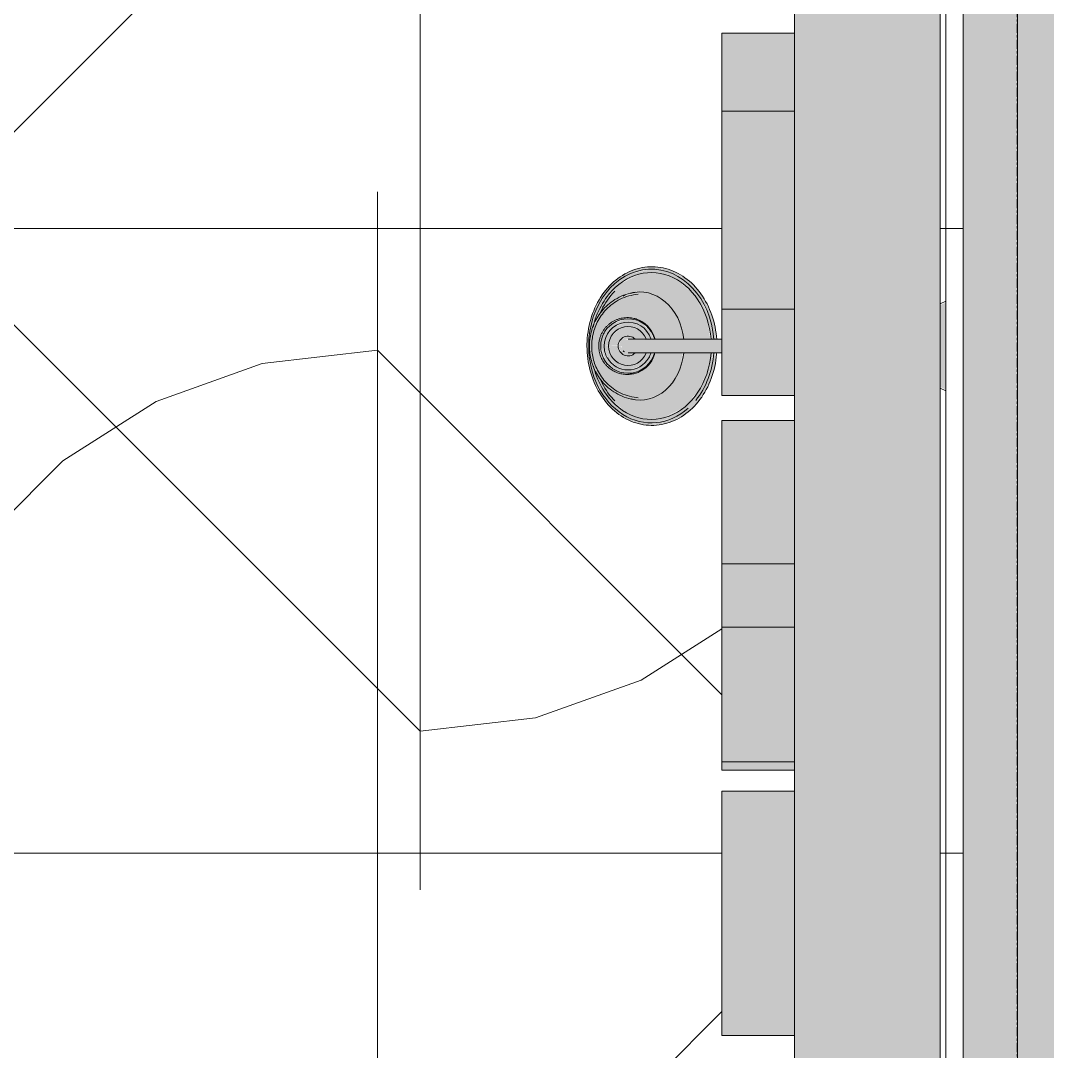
# Model space of a CAD drawing. Header units: inches. Extents: x 9391 to 11530, y 1186 to 2858.
# Drawn here: x 9723.1 to 9779.5, y 1601.1 to 1657.7 of the extents above; entities that cross this region are included whole.
import ezdxf

# ---------------------------------------------------------------- set-up
doc = ezdxf.new("R2010")
doc.units = ezdxf.units.IN
doc.header["$MEASUREMENT"] = 0
doc.linetypes.add('Grid Line 1_2_', pattern=[0.875, 0.5, -0.125, 0.125, -0.125])
for name, color, linetype, lineweight in [('A-DETL-GENF-1', 254, 'Continuous', 9), ('A-GENM', 5, 'Continuous', 9), ('A-GENM-1', 5, 'Continuous', 5), ('A-ROOF', 132, 'Continuous', 13), ('A-ROOF-1', 132, 'Continuous', 5), ('C-TOPO', 7, 'Continuous', 9), ('E-LITE-EQPM', 33, 'Continuous', 9), ('S-BEAM', 12, 'Continuous', 9), ('S-FNDN', 32, 'Continuous', 13), ('S-FNDN-1', 32, 'Continuous', 5), ('S-GRID-1', 1, 'Grid Line 1_2_', 30)]:
    doc.layers.add(name, color=color, linetype=linetype, lineweight=lineweight)

# ---------------------------------------------------------------- blocks, each defined once
blk = doc.blocks.new('265000 - LIGHTING - GOOSENECK LIGHTING - TYPE A - 265000 - Lighting - Gooseneck Lighting - Type A-V4-FLOOR PLAN - ROOF')
at = {"layer": 'E-LITE-EQPM'}
for points in [[(-19.714, 0), (-19.628, 0), (-19.402, 1.444), (-18.88, 2.593), (-18.192, 3.427), (-17.234, 4.02), (-16.183, 4.224), (-15.048, 3.973), (-14.217, 3.494), (-13.28, 2.204), (-12.887, 1.152), (-12.787, 0.375), (-12.632, 0.375), (-12.739, 1.215), (-12.909, 1.801), (-13.346, 2.667), (-13.662, 3.093), (-14.158, 3.599), (-14.929, 4.087), (-15.62, 4.308), (-16.183, 4.356), (-16.754, 4.291), (-17.248, 4.147), (-17.828, 3.84), (-18.367, 3.401), (-18.746, 2.973), (-19.099, 2.429), (-19.402, 1.758), (-19.628, 0.847), (-19.64, 0.731)], [(-19.628, 0), (-19.562, 0), (-19.402, 0.981), (-19.29, 1.374), (-19.211, 1.548), (-18.611, 2.689), (-17.828, 3.494), (-16.754, 3.973), (-15.516, 3.93), (-14.463, 3.417), (-13.61, 2.483), (-13.08, 1.305), (-12.907, 0.375), (-12.787, 0.375), (-12.938, 1.38), (-13.486, 2.593), (-14.158, 3.417), (-15.119, 4.017), (-16.183, 4.224), (-17.318, 3.973), (-18.221, 3.401), (-18.985, 2.446), (-19.474, 1.195), (-19.613, 0.117)], [(-14.186, 0.375), (-12.946, 0.375), (-13.091, 1.38), (-13.734, 2.667), (-14.638, 3.539), (-15.612, 3.973), (-16.754, 3.973), (-17.903, 3.417), (-18.757, 2.483), (-19.306, 1.305), (-19.249, 1.363), (-18.778, 2.052), (-18.357, 2.422), (-18.044, 2.615), (-17.535, 2.809), (-17.259, 2.883), (-16.754, 2.957), (-15.88, 2.744), (-15.038, 1.998), (-14.569, 1.137), (-14.445, 0.375), (-14.211, 0.375)], [(-19.562, 0), (-19.075, 0), (-18.922, 0.64), (-18.628, 1.076), (-18.167, 1.399), (-17.802, 1.534), (-17.242, 1.534), (-16.701, 1.326), (-16.305, 0.99), (-16.034, 0.523), (-15.989, 0.375), (-14.445, 0.375), (-14.584, 1.165), (-15.094, 2.1), (-15.915, 2.753), (-16.807, 2.97), (-17.697, 2.753), (-17.907, 2.679), (-18.309, 2.458), (-18.778, 2.052), (-18.985, 1.795), (-19.336, 1.146), (-19.481, 0.674), (-19.535, 0.224)], [(-0.312, 0), (0, 0), (0, 2.398), (-0.312, 2.257), (-0.312, 0.338)], [(-18.966, 0), (-18.778, 0), (-18.566, 0.693), (-18.045, 1.157), (-17.428, 1.302), (-16.773, 1.098), (-16.323, 0.629), (-16.21, 0.375), (-16.068, 0.375), (-16.221, 0.803), (-16.773, 1.313), (-17.466, 1.499), (-18.27, 1.245), (-18.766, 0.745), (-18.95, 0.06)], [(-18.778, 0), (-18.529, 0.025), (-18.278, 0.669), (-17.786, 1.018), (-17.136, 1.018), (-16.6, 0.629), (-16.498, 0.375), (-16.264, 0.41), (-16.338, 0.663), (-16.868, 1.151), (-17.467, 1.312), (-18.18, 1.078), (-18.611, 0.623), (-18.762, 0.062)], [(-18.537, 0), (-17.995, 0.036), (-17.836, 0.39), (-17.443, 0.533), (-17.002, 0.375), (-16.518, 0.375), (-16.6, 0.629), (-17.136, 1.018), (-17.797, 1.018), (-18.352, 0.569), (-18.529, 0.025)], [(-16.163, -4.358), (-15.516, -4.273), (-15.1, -4.152), (-14.538, -3.873), (-13.902, -3.365), (-13.662, -3.089), (-13.293, -2.578), (-12.887, -1.752), (-12.679, -0.998), (-12.667, -0.375), (-12.787, -0.375), (-12.938, -1.38), (-13.486, -2.593), (-14.158, -3.417), (-15.119, -4.017), (-16.183, -4.224), (-17.318, -3.973), (-18.221, -3.401), (-19.022, -2.357), (-19.474, -1.195), (-19.628, 0), (-19.714, 0), (-19.611, -1.08), (-19.27, -2.11), (-18.746, -2.975), (-18.589, -3.181), (-18.051, -3.678), (-17.511, -4.017), (-16.989, -4.224), (-16.502, -4.326), (-16.183, -4.356)], [(-16.183, -4.224), (-15.048, -3.973), (-14.158, -3.417), (-13.396, -2.483), (-12.893, -1.195), (-12.813, -0.375), (-12.946, -0.375), (-13.098, -1.394), (-13.662, -2.593), (-14.638, -3.539), (-15.612, -3.973), (-16.754, -3.973), (-17.903, -3.417), (-18.756, -2.483), (-19.376, -1.08), (-19.539, -0.55), (-19.562, 0), (-19.628, 0), (-19.455, -1.316), (-18.878, -2.595), (-18.208, -3.417), (-17.248, -4.017), (-16.464, -4.169)], [(-16.807, -2.97), (-15.856, -2.725), (-15.082, -2.078), (-14.569, -1.137), (-14.477, -0.375), (-16.013, -0.408), (-16.099, -0.656), (-16.338, -1.044), (-16.826, -1.399), (-17.348, -1.544), (-17.841, -1.519), (-18.362, -1.292), (-18.746, -0.931), (-18.981, -0.508), (-19.083, 0), (-19.562, 0), (-19.508, -0.649), (-19.264, -1.305), (-18.941, -1.852), (-18.5, -2.305), (-17.918, -2.691), (-17.718, -2.767), (-16.807, -2.97)], [(-17.466, -1.499), (-16.717, -1.298), (-16.168, -0.75), (-16.083, -0.375), (-16.264, -0.41), (-16.338, -0.663), (-16.868, -1.151), (-17.467, -1.312), (-18.18, -1.078), (-18.611, -0.623), (-18.778, 0), (-18.966, 0), (-18.704, -0.811), (-18.151, -1.316), (-17.581, -1.468)], [(-17.466, -1.312), (-17.337, -1.277), (-16.773, -1.098), (-16.328, -0.648), (-16.26, -0.375), (-16.518, -0.375), (-16.652, -0.667), (-17.139, -1.018), (-17.834, -0.992), (-18.346, -0.588), (-18.537, 0), (-18.778, 0), (-18.581, -0.677), (-18.044, -1.157), (-17.467, -1.312)], [(-17.797, -1.018), (-17.136, -1.018), (-16.6, -0.629), (-16.518, -0.375), (-17.126, -0.402), (-17.488, -0.535), (-17.871, -0.334), (-18.01, 0), (-18.537, 0), (-18.307, -0.648), (-17.828, -0.996)], [(-17.466, -0.543), (-17.104, -0.375), (-17.637, -0.332), (-17.655, -0.279), (-17.676, -0.239), (-17.759, -0.229), (-17.829, -0.091), (-17.871, 0), (-17.995, -0.036), (-17.805, -0.403), (-17.488, -0.535)], [(-17.841, 0), (-17.777, 0.206), (-17.637, 0.332), (-17.443, 0.375), (-17.082, 0.384), (-17.466, 0.543), (-17.871, 0.334), (-17.967, 0), (-17.851, 0)], [(-16.221, -0.375), (-12.313, -0.338), (-12.313, 0.375), (-17.637, 0.332), (-17.752, 0.238), (-17.829, 0.091), (-17.821, -0.117), (-17.752, -0.238), (-17.655, -0.279), (-17.637, -0.332), (-17.443, -0.375), (-16.243, -0.375)], [(-15.612, -3.973), (-14.463, -3.417), (-13.61, -2.483), (-13.08, -1.305), (-12.946, -0.375), (-14.445, -0.375), (-14.584, -1.165), (-15.136, -2.135), (-15.88, -2.744), (-16.807, -2.97), (-17.746, -2.76), (-17.918, -2.691), (-18.359, -2.411), (-18.779, -2.043), (-19.109, -1.601), (-19.285, -1.34), (-19.197, -1.548), (-18.702, -2.595), (-17.728, -3.539), (-16.754, -3.973), (-16.183, -3.973)]]:
    blk.add_hatch(color=256, dxfattribs=at).paths.add_polyline_path(points, flags=0)
h = blk.add_hatch(color=256, dxfattribs=at)
h.paths.add_polyline_path([(-18.971, 0), (-18.966, 0), (-18.736, 0.778), (-18.199, 1.303), (-17.443, 1.493), (-16.66, 1.242), (-16.228, 0.865), (-16.406, 1.097), (-16.826, 1.399), (-17.369, 1.544), (-17.873, 1.507), (-18.355, 1.298), (-18.746, 0.931), (-18.981, 0.508), (-19.075, 0), (-18.981, 0)], flags=0)
h.paths.add_polyline_path([(-16.013, 0.375), (-16.013, 0.408), (-16.068, 0.601), (-16.143, 0.656), (-16.037, 0.375)], flags=0)
h = blk.add_hatch(color=256, dxfattribs=at)
h.paths.add_polyline_path([(-17.28, -1.546), (-16.675, -1.306), (-16.277, -0.946), (-16.227, -0.808), (-16.773, -1.313), (-17.466, -1.499), (-18.27, -1.245), (-18.766, -0.745), (-18.995, 0), (-19.075, 0), (-18.941, -0.608), (-18.603, -1.096), (-18.167, -1.399), (-17.764, -1.535), (-17.287, -1.546)], flags=0)
h.paths.add_polyline_path([(-16.168, -0.75), (-16.026, -0.477), (-16.042, -0.375), (-16.068, -0.375), (-16.143, -0.656)], flags=0)
h = blk.add_hatch(color=256, dxfattribs=at)
h.paths.add_polyline_path([(0, -2.399), (0, 0), (-0.312, 0), (-0.312, -2.257), (0, -2.399)], flags=0)
h.paths.add_polyline_path([(0, -1.924), (0, -1.923), (-0.312, -1.871)], flags=0)
for p, q in [((0, 2.46), (-0.312, 2.315)), ((0, 2.399), (0, 0)), ((0, 0), (0, -2.399)), ((-0.312, -2.315), (0, -2.46))]:
    blk.add_line(p, q, dxfattribs=at)
at = {"layer": 'E-LITE-EQPM', "flags": 128}
for points in [[(-12.595, 0.375), (-12.607, 0.52), (-12.626, 0.692), (-12.652, 0.863), (-12.683, 1.033), (-12.719, 1.201), (-12.761, 1.367), (-12.808, 1.531), (-12.861, 1.693), (-12.919, 1.852), (-12.982, 2.008), (-13.05, 2.161), (-13.123, 2.31), (-13.201, 2.456), (-13.284, 2.598), (-13.371, 2.735), (-13.462, 2.869), (-13.558, 2.998), (-13.659, 3.122), (-13.763, 3.241), (-13.871, 3.355), (-13.982, 3.464), (-14.098, 3.567), (-14.216, 3.664), (-14.338, 3.756), (-14.463, 3.842), (-14.59, 3.921), (-14.72, 3.994), (-14.852, 4.061), (-14.987, 4.122), (-15.123, 4.175), (-15.261, 4.222), (-15.401, 4.263), (-15.542, 4.296), (-15.684, 4.322), (-15.826, 4.342), (-15.969, 4.354), (-16.113, 4.36), (-16.256, 4.358), (-16.4, 4.349), (-16.543, 4.334), (-16.685, 4.311), (-16.826, 4.281), (-16.966, 4.245), (-17.105, 4.202), (-17.243, 4.151), (-17.378, 4.095), (-17.512, 4.031), (-17.643, 3.962), (-17.772, 3.885), (-17.898, 3.803), (-18.021, 3.715), (-18.142, 3.62), (-18.259, 3.52), (-18.372, 3.414), (-18.482, 3.303), (-18.589, 3.187), (-18.691, 3.065), (-18.789, 2.939), (-18.883, 2.808), (-18.973, 2.672), (-19.058, 2.533), (-19.138, 2.389), (-19.214, 2.242), (-19.285, 2.091), (-19.351, 1.936), (-19.411, 1.779), (-19.467, 1.619), (-19.517, 1.456), (-19.562, 1.291), (-19.601, 1.124), (-19.635, 0.955), (-19.664, 0.785), (-19.686, 0.613), (-19.704, 0.441), (-19.715, 0.267), (-19.721, 0.094), (-19.722, 0)], [(-17.06, 2.954), (-17.196, 2.933), (-17.33, 2.906), (-17.461, 2.872), (-17.59, 2.833), (-17.716, 2.788), (-17.839, 2.737), (-17.957, 2.681), (-18.072, 2.621), (-18.183, 2.556), (-18.29, 2.487), (-18.392, 2.415), (-18.49, 2.339), (-18.583, 2.26), (-18.672, 2.178), (-18.756, 2.094), (-18.835, 2.007), (-18.911, 1.919), (-18.981, 1.829), (-19.048, 1.737), (-19.11, 1.644), (-19.168, 1.549), (-19.222, 1.454), (-19.272, 1.358), (-19.318, 1.261), (-19.36, 1.163), (-19.398, 1.065), (-19.433, 0.966), (-19.464, 0.867), (-19.491, 0.767), (-19.515, 0.668), (-19.535, 0.568), (-19.552, 0.467), (-19.566, 0.367), (-19.577, 0.266), (-19.584, 0.166), (-19.587, 0.065), (-19.588, 0)], [(-16.904, 2.843), (-17.035, 2.83), (-17.165, 2.81), (-17.293, 2.785), (-17.419, 2.753), (-17.542, 2.716), (-17.663, 2.673), (-17.78, 2.625), (-17.894, 2.572), (-18.004, 2.515), (-18.11, 2.453), (-18.212, 2.387), (-18.31, 2.318), (-18.404, 2.246), (-18.493, 2.171), (-18.578, 2.092), (-18.659, 2.012), (-18.736, 1.929), (-18.808, 1.845), (-18.876, 1.759), (-18.94, 1.671), (-19, 1.582), (-19.055, 1.492), (-19.107, 1.4), (-19.155, 1.308), (-19.2, 1.215), (-19.24, 1.122), (-19.277, 1.028), (-19.311, 0.933), (-19.341, 0.838), (-19.367, 0.742), (-19.39, 0.647), (-19.41, 0.551), (-19.427, 0.455), (-19.44, 0.359), (-19.45, 0.262), (-19.457, 0.166), (-19.461, 0.069), (-19.462, 0)], [(-18.5, 2.865), (-18.601, 2.737), (-18.696, 2.606), (-18.786, 2.473), (-18.871, 2.337), (-18.949, 2.198), (-19.023, 2.058), (-19.091, 1.915), (-19.154, 1.771), (-19.211, 1.625), (-19.263, 1.478), (-19.31, 1.33), (-19.352, 1.18), (-19.388, 1.03)], [(-18.198, 3.015), (-18.306, 2.897), (-18.409, 2.777), (-18.507, 2.653), (-18.599, 2.526), (-18.686, 2.396), (-18.767, 2.264), (-18.843, 2.129), (-18.914, 1.992), (-18.98, 1.854), (-19.041, 1.714)], [(-19.722, 0), (-19.719, -0.174), (-19.711, -0.347), (-19.696, -0.52), (-19.677, -0.692), (-19.651, -0.863), (-19.62, -1.033), (-19.584, -1.201), (-19.542, -1.367), (-19.495, -1.531), (-19.442, -1.693), (-19.384, -1.852), (-19.321, -2.008), (-19.253, -2.161), (-19.18, -2.31), (-19.102, -2.456), (-19.019, -2.598), (-18.932, -2.735), (-18.841, -2.869), (-18.745, -2.998), (-18.644, -3.122), (-18.54, -3.241), (-18.432, -3.355), (-18.321, -3.464), (-18.205, -3.567), (-18.087, -3.664), (-17.965, -3.756), (-17.84, -3.842), (-17.713, -3.921), (-17.583, -3.994), (-17.451, -4.061), (-17.316, -4.122), (-17.18, -4.175), (-17.042, -4.222), (-16.902, -4.263), (-16.761, -4.296), (-16.619, -4.322), (-16.477, -4.342), (-16.334, -4.354), (-16.19, -4.36), (-16.047, -4.358), (-15.903, -4.349), (-15.76, -4.334), (-15.618, -4.311), (-15.477, -4.281), (-15.337, -4.245), (-15.198, -4.202), (-15.06, -4.151), (-14.925, -4.095), (-14.791, -4.031), (-14.66, -3.962), (-14.531, -3.885), (-14.405, -3.803), (-14.282, -3.715), (-14.161, -3.62), (-14.044, -3.52), (-13.931, -3.414), (-13.821, -3.303), (-13.714, -3.187), (-13.612, -3.065), (-13.514, -2.939), (-13.42, -2.808), (-13.33, -2.672), (-13.245, -2.533), (-13.165, -2.389), (-13.089, -2.242), (-13.018, -2.091), (-12.952, -1.936), (-12.892, -1.779), (-12.836, -1.619), (-12.786, -1.456), (-12.741, -1.291), (-12.702, -1.124), (-12.668, -0.955), (-12.639, -0.785), (-12.617, -0.613), (-12.599, -0.441), (-12.595, -0.375)], [(-19.588, 0), (-19.586, -0.101), (-19.582, -0.201), (-19.573, -0.302), (-19.562, -0.402), (-19.547, -0.503), (-19.529, -0.603), (-19.507, -0.703), (-19.482, -0.803), (-19.453, -0.902), (-19.421, -1.001), (-19.385, -1.1), (-19.345, -1.198), (-19.302, -1.295), (-19.255, -1.392), (-19.203, -1.488), (-19.148, -1.583), (-19.088, -1.677), (-19.025, -1.769), (-18.957, -1.861), (-18.885, -1.95), (-18.808, -2.038), (-18.727, -2.124), (-18.641, -2.207), (-18.551, -2.288), (-18.456, -2.366), (-18.356, -2.441), (-18.253, -2.512), (-18.145, -2.579), (-18.032, -2.643), (-17.916, -2.701), (-17.796, -2.755), (-17.672, -2.804), (-17.545, -2.847), (-17.415, -2.885), (-17.283, -2.916), (-17.148, -2.941), (-17.06, -2.954)], [(-19.462, 0), (-19.46, -0.097), (-19.456, -0.193), (-19.448, -0.29), (-19.437, -0.386), (-19.422, -0.482), (-19.405, -0.578), (-19.384, -0.674), (-19.36, -0.77), (-19.332, -0.865), (-19.301, -0.96), (-19.267, -1.054), (-19.229, -1.148), (-19.187, -1.242), (-19.142, -1.334), (-19.093, -1.426), (-19.04, -1.517), (-18.983, -1.607), (-18.922, -1.696), (-18.857, -1.783), (-18.788, -1.869), (-18.714, -1.953), (-18.637, -2.035), (-18.555, -2.115), (-18.468, -2.192), (-18.378, -2.267), (-18.283, -2.338), (-18.184, -2.406), (-18.08, -2.471), (-17.973, -2.531), (-17.862, -2.588), (-17.747, -2.639), (-17.629, -2.686), (-17.507, -2.727), (-17.383, -2.763), (-17.257, -2.793), (-17.128, -2.817), (-16.998, -2.834), (-16.904, -2.843)], [(-12.313, 0.375), (-12.378, 0.375), (-12.466, 0.375), (-12.557, 0.375), (-12.651, 0.375), (-12.748, 0.375), (-12.847, 0.375), (-12.95, 0.375), (-13.054, 0.375), (-13.161, 0.375), (-13.27, 0.375), (-13.381, 0.375), (-13.494, 0.375), (-13.608, 0.375), (-13.724, 0.375), (-13.841, 0.375), (-13.959, 0.375), (-14.077, 0.375), (-14.197, 0.375), (-14.316, 0.375), (-14.436, 0.375), (-14.556, 0.375), (-14.676, 0.375), (-14.795, 0.375), (-14.914, 0.375), (-15.033, 0.375), (-15.15, 0.375), (-15.266, 0.375), (-15.381, 0.375), (-15.495, 0.375), (-15.607, 0.375), (-15.717, 0.375), (-15.825, 0.375), (-15.931, 0.375), (-16.034, 0.375), (-16.135, 0.375), (-16.234, 0.375), (-16.329, 0.375), (-16.422, 0.375), (-16.511, 0.375), (-16.597, 0.375), (-16.68, 0.375), (-16.759, 0.375), (-16.835, 0.375), (-16.907, 0.375), (-16.974, 0.375), (-17.038, 0.375), (-17.098, 0.375), (-17.153, 0.375), (-17.205, 0.375), (-17.251, 0.375), (-17.294, 0.375), (-17.332, 0.375), (-17.365, 0.375), (-17.394, 0.375), (-17.418, 0.375), (-17.437, 0.375), (-17.451, 0.375), (-17.461, 0.375), (-17.466, 0.375), (-17.466, 0.375)], [(-17.466, -0.375), (-17.464, -0.375), (-17.457, -0.375), (-17.445, -0.375), (-17.428, -0.375), (-17.407, -0.375), (-17.381, -0.375), (-17.35, -0.375), (-17.314, -0.375), (-17.274, -0.375), (-17.23, -0.375), (-17.181, -0.375), (-17.127, -0.375), (-17.07, -0.375), (-17.008, -0.375), (-16.943, -0.375), (-16.873, -0.375), (-16.799, -0.375), (-16.722, -0.375), (-16.641, -0.375), (-16.557, -0.375), (-16.469, -0.375), (-16.378, -0.375), (-16.284, -0.375), (-16.187, -0.375), (-16.087, -0.375), (-15.985, -0.375), (-15.88, -0.375), (-15.774, -0.375), (-15.665, -0.375), (-15.554, -0.375), (-15.441, -0.375), (-15.327, -0.375), (-15.211, -0.375), (-15.094, -0.375), (-14.976, -0.375), (-14.858, -0.375), (-14.739, -0.375), (-14.619, -0.375), (-14.499, -0.375), (-14.379, -0.375), (-14.259, -0.375), (-14.14, -0.375), (-14.021, -0.375), (-13.902, -0.375), (-13.785, -0.375), (-13.669, -0.375), (-13.554, -0.375), (-13.44, -0.375), (-13.328, -0.375), (-13.218, -0.375), (-13.11, -0.375), (-13.004, -0.375), (-12.9, -0.375), (-12.799, -0.375), (-12.701, -0.375), (-12.605, -0.375), (-12.513, -0.375), (-12.423, -0.375), (-12.337, -0.375)], [(-19.37, -1.105), (-19.341, -1.219), (-19.298, -1.368), (-19.25, -1.517), (-19.196, -1.663), (-19.138, -1.809), (-19.074, -1.953), (-19.004, -2.095), (-18.929, -2.235), (-18.849, -2.372), (-18.763, -2.508), (-18.672, -2.641), (-18.575, -2.771), (-18.5, -2.865)], [(-19.021, -1.759), (-18.959, -1.899), (-18.892, -2.037), (-18.819, -2.173), (-18.741, -2.307), (-18.658, -2.438), (-18.569, -2.567), (-18.476, -2.693), (-18.376, -2.816), (-18.272, -2.936), (-18.198, -3.015)]]:
    blk.add_lwpolyline(points, dxfattribs=at)
at = {"layer": 'E-LITE-EQPM'}
for radius, start, end in [(1.312, 17.1521, 180), (1.499, 15.0075, 148.9797), (1.499, 150, 180), (1.071, 21.4494, 180), (1.499, 180, 210), (1.312, 180, 209.6448), (1.071, 180, 338.5506), (0.543, 45, 180), (0.543, 180, 315), (1.499, 211.0203, 344.9925), (0.375, 225, 240), (1.312, 330.3552, 342.8479), (1.312, 210, 330)]:
    blk.add_arc((-17.466, 0), radius, start, end, dxfattribs=at)
for centre, major_axis, start_param, end_param in [((-16.183, 0), (0, 4.224), 4.802645, 7.853982), ((-16.183, 0), (0, 4.035), 4.805548, 7.15585), ((-16.807, 0), (0, 2.97), 4.841947, 6.506974), ((-16.807, 0), (0, 2.97), 0.342292, 0.392699), ((-16.183, 0), (0, 4.224), 1.570796, 3.769911), ((-16.183, 0), (0, 4.035), 2.268928, 4.617529), ((-16.807, 0), (0, 2.97), 2.936171, 4.582831), ((-16.183, 0), (0, 4.224), 3.926991, 4.622133)]:
    blk.add_ellipse(centre, major_axis=major_axis, ratio=0.81557, start_param=start_param, end_param=end_param, dxfattribs=at)
for points, knots in [([(-16.806, 1.399), (-16.876, 1.433), (-16.99, 1.479), (-17.149, 1.523), (-17.291, 1.55), (-17.444, 1.564), (-17.608, 1.561), (-17.77, 1.542), (-17.929, 1.507), (-18.082, 1.455), (-18.205, 1.4), (-18.3, 1.348), (-18.392, 1.29), (-18.501, 1.21), (-18.603, 1.119), (-18.679, 1.038), (-18.751, 0.953), (-18.834, 0.838), (-18.904, 0.713), (-18.952, 0.608), (-18.995, 0.499), (-19.054, 0.301), (-19.075, 0.121), (-19.075, 0)], [0.3409193, 0.3409193, 0.3409193, 0.3409193, 0.3888889, 0.4166667, 0.4444444, 0.4791667, 0.5138889, 0.5486111, 0.5833333, 0.6180556, 0.6527778, 0.6701389, 0.6875, 0.7222222, 0.7569444, 0.7743056, 0.7916667, 0.8263889, 0.8611111, 0.8784722, 0.8958333, 0.9305556, 1, 1, 1, 1]), ([(-15.984, 0.381), (-16, 0.443), (-16.077, 0.686), (-16.263, 0.986), (-16.537, 1.24), (-16.692, 1.339), (-16.773, 1.382)], [0.0739566, 0.0739566, 0.0739566, 0.0739566, 0.1111111, 0.2222222, 0.2777778, 0.3333333, 0.3333333, 0.3333333, 0.3333333]), ([(-19.075, 0), (-19.075, -0.097), (-19.062, -0.241), (-19.018, -0.426), (-18.973, -0.56), (-18.917, -0.687), (-18.851, -0.808), (-18.788, -0.903), (-18.733, -0.974), (-18.69, -1.025), (-18.645, -1.075), (-18.583, -1.137), (-18.501, -1.21), (-18.397, -1.287), (-18.286, -1.357), (-18.171, -1.416), (-18.052, -1.466), (-17.929, -1.506), (-17.802, -1.536), (-17.673, -1.555), (-17.543, -1.563), (-17.411, -1.561), (-17.28, -1.548), (-17.149, -1.523), (-16.99, -1.479), (-16.876, -1.433), (-16.806, -1.399)], [0, 0, 0, 0, 0.0555556, 0.0833333, 0.1111111, 0.1388889, 0.1666667, 0.1944444, 0.2083333, 0.2222222, 0.2361111, 0.25, 0.2777778, 0.3055556, 0.3333333, 0.3611111, 0.3888889, 0.4166667, 0.4444444, 0.4722222, 0.5, 0.5277778, 0.5555556, 0.5833333, 0.6111111, 0.6590807, 0.6590807, 0.6590807, 0.6590807]), ([(-16.773, -1.382), (-16.692, -1.339), (-16.537, -1.24), (-16.266, -0.986), (-16.062, -0.689), (-16.01, -0.441), (-16, -0.378)], [0.6666667, 0.6666667, 0.6666667, 0.6666667, 0.7222222, 0.7777778, 0.8888889, 0.9260434, 0.9260434, 0.9260434, 0.9260434])]:
    blk.add_open_spline(points, degree=3, knots=knots, dxfattribs=at)
blk = doc.blocks.new('Dimension Lumber - THE BEAM-1543094-FLOOR PLAN - ROOF')
at = {"layer": 'S-BEAM'}
h = blk.add_hatch(color=256, dxfattribs=at)
h.paths.add_polyline_path([(391.812, 0), (352.412, -0.037), (352.581, -0.206), (352.92, -0.625), (353.137, -0.972), (353.388, -1.598), (353.478, -1.968), (353.519, -2.433), (353.472, -3), (391.812, -3)], flags=0)
h.paths.add_polyline_path([(345.968, 0), (256.323, 0), (256.542, -0.206), (256.88, -0.625), (257.098, -0.972), (257.348, -1.598), (257.439, -1.968), (257.48, -2.433), (257.433, -3), (344.861, -2.965), (344.839, -2.752), (344.828, -2.176), (344.887, -1.766), (345.147, -1.05), (345.447, -0.577), (345.747, -0.202), (345.828, -0.112)], flags=0)
h.paths.add_polyline_path([(249.928, 0), (-234.147, 0), (-234.147, -3), (248.822, -2.965), (248.799, -2.752), (248.788, -2.176), (248.848, -1.766), (249.107, -1.05), (249.407, -0.577), (249.724, -0.183), (249.788, -0.112)], flags=0)
blk.add_line((257.418, -3), (344.871, -3), dxfattribs=at)
blk = doc.blocks.new('daphne 26070 - daphne 26070-V59-FLOOR PLAN - ROOF')
at = {"layer": 'A-DETL-GENF-1'}
for p, q in [((0, 20.905), (0, 20.973)), ((0, 20.973), (0, 20.231)), ((0, 20.039), (0, 20.905)), ((0, 20.267), (0, 20.511)), ((0, 20.511), (0, 20.039)), ((0, 19.093), (0, 20.267)), ((0, 20.231), (0, 19.881)), ((0, 19.33), (0, 20.196)), ((0, 20.196), (0, 18.778)), ((0, 19.645), (0, 19.881)), ((0, 19.881), (0, 18.857)), ((0, 19.881), (0, 19.347)), ((0, 19.347), (0, 19.724)), ((0, 19.724), (0, 19.409)), ((0, 18.778), (0, 19.645)), ((0, 19.093), (0, 19.524)), ((0, 19.524), (0, 19.33)), ((0, 19.409), (0, 19.446)), ((0, 19.446), (0, 18.936)), ((0, 19.409), (0, 18.969)), ((0, 18.621), (0, 19.409)), ((0, 19.093), (0, 19.33)), ((0, 19.33), (0, 19.251)), ((0, 19.251), (0, 18.227)), ((0, 18.069), (0, 19.093)), ((0, 18.227), (0, 19.093)), ((0, 18.542), (0, 19.093)), ((0, 18.969), (0, 18.227)), ((0, 18.936), (0, 18.148)), ((0, 18.385), (0, 18.857)), ((0, 18.857), (0, 18.7)), ((0, 18.857), (0, 18.227)), ((0, 18.7), (0, 18.148)), ((0, 18.227), (0, 18.621)), ((0, 18.227), (0, 18.542)), ((0, 17.846), (0, 18.385)), ((0, 18.148), (0, 18.227)), ((0, 18.227), (0, 17.676)), ((0, 17.045), (0, 18.148)), ((0, 18.148), (0, 18.069)), ((0, 18.148), (0, 18.069)), ((0, 18.069), (0, 17.676)), ((0, 17.676), (0, 17.991)), ((0, 17.991), (0, 17.846)), ((0, 17.676), (0, 17.092)), ((0, 17.092), (0, 16.809)), ((0, 15.312), (0, 17.045)), ((0, 17.045), (0, 16.809)), ((0, 16.809), (0, 17.045)), ((0, 16.809), (0, 15.312)), ((0, 14.84), (0, 15.312)), ((0, 15.312), (0, 14.761)), ((0, 14.761), (0, 14.918)), ((0, 14.918), (0, 13.816)), ((0, 14.372), (0, 14.84)), ((0, 14.052), (0, 14.525)), ((0, 14.525), (0, 13.973)), ((0, 13.973), (0, 14.372)), ((0, 13.973), (0, 14.367)), ((0, 14.367), (0, 13.973)), ((0, 13.816), (0, 14.209)), ((0, 14.209), (0, 13.658)), ((0, 13.737), (0, 14.052)), ((0, 13.973), (0, 13.658)), ((0, 13.658), (0, 13.973)), ((0, 13.973), (0, 13.579)), ((0, 13.737), (0, 13.973)), ((0, 13.028), (0, 13.816)), ((0, 13.816), (0, 13.737)), ((0, 13.658), (0, 13.737)), ((0, 13.579), (0, 13.737)), ((0, 13.737), (0, 13.343)), ((0, 13.343), (0, 12.87)), ((0, 12.634), (0, 13.028)), ((0, 12.87), (0, 11.295)), ((0, 12.398), (0, 12.634)), ((0, 12.24), (0, 12.398)), ((0, 11.374), (0, 12.24)), ((0, 10.901), (0, 11.374)), ((0, 11.295), (0, 10.98)), ((0, 10.98), (0, 10.397)), ((0, 10.665), (0, 10.901)), ((0, 9.956), (0, 10.665)), ((0, 10.397), (0, 9.483)), ((-9.642, 0), (0, 9.642)), ((0, 9.089), (0, 10.034)), ((0, 10.034), (0, 9.956)), ((9.642, 0), (0, 9.642)), ((0, 9.483), (0, 8.065)), ((0, 8.538), (0, 9.089)), ((0, 8.38), (0, 8.538)), ((0, 7.907), (0, 8.38)), ((0, 8.065), (0, 6.568)), ((0, 6.411), (0, 7.907)), ((0, 6.664), (0, 7.277)), ((0, 7.277), (0, 7.052)), ((0, 7.052), (0, 6.411)), ((0, 6.568), (0, 6.726)), ((0, 6.726), (0, 6.253)), ((0, 5.699), (0, 6.664)), ((0, 6.253), (0, 5.702)), ((0, 5.702), (0, 4.756)), ((0, 4.835), (0, 5.699)), ((0, 4.126), (0, 4.835)), ((0, 4.756), (0, 4.014)), ((0, 3.575), (0, 4.126)), ((0, 4.014), (0, 1.445)), ((0, 2.551), (0, 3.732)), ((0, 3.732), (0, 3.575)), ((0, 1.999), (0, 2.551)), ((0, 0.66), (0, 1.999)), ((0, 1.445), (0, 0.498)), ((0, 0.345), (0, 0.66)), ((-20.588, 0), (-21.186, 0)), ((-21.186, 0), (-20.95, 0)), ((-20.399, 0), (-21.029, 0)), ((-21.029, 0), (-20.339, 0)), ((-20.95, 0), (-20.399, 0)), ((-19.453, 0), (-20.588, 0)), ((-19.69, 0), (-20.556, 0)), ((-20.556, 0), (-19.217, 0)), ((-20.339, 0), (-19.165, 0)), ((-18.351, 0), (-19.69, 0)), ((-19.217, 0), (-19.453, 0)), ((-17.563, 0), (-18.351, 0)), ((-17.484, 0), (-17.799, 0)), ((-17.799, 0), (-17.563, 0)), ((-17.405, 0), (-17.484, 0)), ((-16.066, 0), (-17.405, 0)), ((-15.751, 0), (-16.066, 0)), ((-14.505, 0), (-15.751, 0)), ((-13.073, 0), (-14.505, 0)), ((-12.521, 0), (-13.073, 0)), ((-11.418, 0), (-12.521, 0)), ((-10.394, 0), (-11.418, 0)), ((-9.291, 0), (-10.394, 0)), ((-9.213, 0), (-9.291, 0)), ((-5.747, 0), (-9.213, 0)), ((-4.486, 0), (-5.747, 0)), ((-0.372, 0), (-0.311, 0)), ((0.319, 0), (-0.311, 0)), ((0, 0.498), (0, 0.345)), ((0, -0.128), (0, 0.345)), ((0, 0.345), (0, -0.364)), ((9.387, -2.209), (9.642, 0)), ((-19.926, 0), (-20.241, 0)), ((-20.241, 0), (-18.981, 0)), ((-19.165, 0), (-19.926, 0)), ((-18.981, 0), (-18.035, 0)), ((-18.035, 0), (-18.508, 0)), ((-18.508, 0), (-17.957, 0)), ((-17.957, 0), (-17.248, 0)), ((-17.09, 0), (-17.72, 0)), ((-17.72, 0), (-16.775, 0)), ((-17.011, 0), (-17.405, 0)), ((-17.405, 0), (-16.617, 0)), ((-16.854, 0), (-17.326, 0)), ((-17.326, 0), (-16.933, 0)), ((-17.248, 0), (-15.987, 0)), ((-16.775, 0), (-17.248, 0)), ((-17.248, 0), (-17.011, 0)), ((-16.46, 0), (-17.09, 0)), ((-16.933, 0), (-15.987, 0)), ((-16.381, 0), (-16.854, 0)), ((-16.617, 0), (-16.224, 0)), ((-15.807, 0), (-16.46, 0)), ((-15.987, 0), (-16.381, 0)), ((-16.224, 0), (-15.672, 0)), ((-16.184, 0), (-16.224, 0)), ((-16.224, 0), (-16.22, 0)), ((-16.22, 0), (-16.156, 0)), ((-16.126, 0), (-16.184, 0)), ((-16.156, 0), (-16.041, 0)), ((-16.053, 0), (-16.126, 0)), ((-15.968, 0), (-16.053, 0)), ((-16.041, 0), (-15.886, 0)), ((-15.987, 0), (-15.807, 0)), ((-15.875, 0), (-15.968, 0)), ((-15.886, 0), (-15.7, 0)), ((-15.775, 0), (-15.875, 0)), ((-15.672, 0), (-15.775, 0)), ((-15.7, 0), (-15.494, 0)), ((-15.494, 0), (-15.278, 0)), ((-15.278, 0), (-15.2, 0)), ((-15.2, 0), (-14.175, 0)), ((-14.175, 0), (-13.782, 0)), ((-13.782, 0), (-13.073, 0)), ((-13.073, 0), (-12.679, 0)), ((-12.679, 0), (-12.994, 0)), ((-12.994, 0), (-12.127, 0)), ((-12.635, 0), (-12.758, 0)), ((-12.758, 0), (-11.97, 0)), ((-11.497, 0), (-12.635, 0)), ((-11.851, 0), (-12.6, 0)), ((-12.6, 0), (-12.127, 0)), ((-12.127, 0), (-12.442, 0)), ((-12.442, 0), (-11.851, 0)), ((-12.127, 0), (-10.788, 0)), ((-11.97, 0), (-11.261, 0)), ((-10.788, 0), (-11.497, 0)), ((-11.261, 0), (-10.436, 0)), ((-10.436, 0), (-9.922, 0)), ((-9.922, 0), (-8.504, 0)), ((-9.642, 0), (-9.387, -2.209)), ((-8.504, 0), (-8.346, 0)), ((-8.346, 0), (-7.558, 0)), ((-7.558, 0), (-6.928, 0)), ((-6.928, 0), (-6.643, 0)), ((-6.643, 0), (-6.062, 0)), ((-6.062, 0), (-6.219, 0)), ((-6.219, 0), (-5.668, 0)), ((-5.668, 0), (-5.983, 0)), ((-5.983, 0), (-5.353, 0)), ((-5.353, 0), (-4.722, 0)), ((-4.722, 0), (-4.329, 0)), ((-2.938, 0), (-4.486, 0)), ((-4.329, 0), (-3.541, 0)), ((-3.541, 0), (-1.285, 0)), ((-1.436, 0), (-2.938, 0)), ((-0.372, 0), (-1.436, 0)), ((-1.285, 0), (-0.565, 0)), ((-0.565, 0), (-0.075, 0)), ((-0.075, 0), (0.24, 0)), ((0, -0.521), (0, -0.128)), ((0, -0.345), (0, -0.369)), ((0, -0.345), (0, -0.364)), ((0, -0.369), (0, -1.309)), ((0, -0.994), (0, -0.521)), ((0.24, 0), (0.319, 0)), ((0.319, 0), (2.348, 0)), ((0.359, 0), (0.319, 0)), ((0.682, 0), (0.359, 0)), ((1.525, 0), (0.682, 0)), ((3.276, 0), (1.525, 0)), ((2.348, 0), (3.914, 0)), ((4.202, 0), (3.276, 0)), ((3.628, 0), (3.391, 0)), ((3.391, 0), (3.628, 0)), ((3.914, 0), (3.628, 0)), ((3.628, 0), (4.494, 0)), ((5.439, 0), (4.202, 0)), ((4.494, 0), (4.652, 0)), ((4.652, 0), (4.967, 0)), ((4.967, 0), (5.439, 0)), ((5.439, 0), (6.133, 0)), ((6.385, 0), (5.439, 0)), ((6.133, 0), (5.597, 0)), ((5.597, 0), (6.07, 0)), ((6.07, 0), (6.542, 0)), ((7.724, 0), (6.385, 0)), ((6.542, 0), (6.936, 0)), ((6.936, 0), (7.803, 0)), ((7.881, 0), (7.409, 0)), ((7.409, 0), (7.488, 0)), ((7.488, 0), (8.197, 0)), ((9.323, 0), (7.724, 0)), ((7.803, 0), (7.881, 0)), ((8.669, 0), (8.039, 0)), ((8.039, 0), (10.639, 0)), ((8.197, 0), (8.827, 0)), ((9.299, 0), (8.669, 0)), ((8.827, 0), (9.299, 0)), ((9.299, 0), (10.464, 0)), ((9.851, 0), (9.299, 0)), ((9.457, 0), (9.323, 0)), ((10.245, 0), (9.457, 0)), ((10.166, 0), (9.851, 0)), ((10.464, 0), (10.166, 0)), ((10.717, 0), (10.245, 0)), ((10.639, 0), (10.954, 0)), ((10.954, 0), (10.639, 0)), ((10.639, 0), (11.19, 0)), ((11.19, 0), (10.717, 0)), ((11.19, 0), (11.82, 0)), ((11.741, 0), (11.19, 0)), ((11.82, 0), (11.348, 0)), ((11.348, 0), (11.584, 0)), ((11.584, 0), (12.194, 0)), ((12.057, 0), (11.741, 0)), ((12.748, 0), (11.899, 0)), ((11.899, 0), (12.057, 0)), ((12.194, 0), (12.317, 0)), ((12.317, 0), (12.687, 0)), ((12.844, 0), (12.45, 0)), ((12.45, 0), (13.299, 0)), ((12.687, 0), (12.608, 0)), ((12.608, 0), (12.844, 0)), ((13.081, 0), (12.748, 0)), ((13.947, 0), (13.081, 0)), ((13.299, 0), (14.105, 0)), ((14.026, 0), (13.947, 0)), ((13.947, 0), (15.286, 0)), ((14.42, 0), (13.947, 0)), ((14.814, 0), (14.026, 0)), ((14.105, 0), (14.499, 0)), ((15.423, 0), (14.42, 0)), ((14.499, 0), (14.883, 0)), ((14.883, 0), (14.499, 0)), ((14.499, 0), (14.814, 0)), ((14.814, 0), (15.129, 0)), ((15.523, 0), (14.814, 0)), ((15.129, 0), (15.523, 0)), ((15.523, 0), (15.208, 0)), ((15.208, 0), (15.676, 0)), ((15.286, 0), (15.995, 0)), ((15.444, 0), (15.286, 0)), ((15.286, 0), (15.444, 0)), ((16.704, 0), (15.423, 0)), ((16.153, 0), (15.444, 0)), ((15.444, 0), (15.995, 0)), ((15.676, 0), (15.523, 0)), ((15.995, 0), (16.153, 0)), ((15.995, 0), (16.522, 0)), ((16.522, 0), (16.704, 0)), ((17.334, 0), (16.547, 0)), ((16.547, 0), (18.28, 0)), ((16.704, 0), (17.334, 0)), ((17.019, 0), (16.704, 0)), ((17.65, 0), (17.019, 0)), ((17.728, 0), (17.207, 0)), ((17.207, 0), (17.256, 0)), ((17.256, 0), (18.437, 0)), ((17.334, 0), (17.728, 0)), ((18.516, 0), (17.334, 0)), ((18.122, 0), (17.571, 0)), ((17.571, 0), (17.65, 0)), ((18.212, 0), (17.807, 0)), ((17.807, 0), (17.965, 0)), ((17.965, 0), (18.516, 0)), ((18.595, 0), (18.043, 0)), ((18.043, 0), (18.212, 0)), ((18.595, 0), (18.122, 0)), ((18.122, 0), (18.674, 0)), ((18.752, 0), (18.122, 0)), ((18.28, 0), (18.595, 0)), ((19.146, 0), (18.28, 0)), ((18.28, 0), (18.91, 0)), ((18.437, 0), (18.595, 0)), ((18.674, 0), (18.831, 0)), ((19.698, 0), (18.752, 0)), ((18.752, 0), (19.146, 0)), ((18.91, 0), (18.752, 0)), ((18.831, 0), (19.619, 0)), ((19.619, 0), (19.934, 0)), ((19.934, 0), (19.698, 0)), ((0, -1.654), (0, -0.994)), ((0, -1.309), (0, -1.782)), ((0, -2.097), (0, -1.654)), ((-9.387, -2.209), (-8.661, -4.238)), ((0, -1.782), (0, -2.176)), ((0, -2.727), (0, -2.097)), ((0, -2.176), (0, -2.491)), ((8.661, -4.238), (9.387, -2.209)), ((0, -2.491), (0, -3.594)), ((0, -3.2), (0, -2.727)), ((0, -3.436), (0, -3.2)), ((0, -4.224), (0, -3.436)), ((0, -3.594), (0, -4.145)), ((-8.661, -4.238), (-7.522, -6.029)), ((0, -4.145), (0, -4.775)), ((0, -4.539), (0, -4.224)), ((7.522, -6.029), (8.661, -4.238)), ((0, -5.169), (0, -4.539)), ((0, -4.775), (0, -5.248)), ((0, -5.458), (0, -5.109)), ((0, -5.109), (0, -5.169)), ((0, -5.248), (0, -7.139)), ((0, -6.106), (0, -5.458)), ((-7.522, -6.029), (-6.029, -7.522)), ((0, -6.036), (0, -5.721)), ((0, -5.721), (0, -6.351)), ((0, -6.981), (0, -6.036)), ((0, -6.351), (0, -6.106)), ((6.029, -7.522), (7.522, -6.029)), ((0, -7.532), (0, -6.981)), ((0, -7.139), (0, -7.375)), ((-6.029, -7.522), (-4.238, -8.661)), ((0, -7.375), (0, -8.714)), ((0, -8.241), (0, -7.532)), ((4.238, -8.661), (6.029, -7.522)), ((0, -9.029), (0, -8.241)), ((0, -8.714), (0, -8.478)), ((0, -8.478), (0, -9.502)), ((-4.238, -8.661), (-2.209, -9.387)), ((0, -9.344), (0, -9.029)), ((2.209, -9.387), (4.238, -8.661)), ((-2.209, -9.387), (0, -9.642)), ((0, -10.053), (0, -9.344)), ((0, -9.642), (2.209, -9.387)), ((0, -9.502), (0, -9.581)), ((0, -9.581), (0, -10.132)), ((0, -10.999), (0, -10.053)), ((0, -10.132), (0, -10.211)), ((0, -10.211), (0, -10.526)), ((0, -10.526), (0, -10.683)), ((0, -10.683), (0, -11.707)), ((0, -11.077), (0, -10.999)), ((0, -11.392), (0, -11.077)), ((0, -11.629), (0, -11.392)), ((0, -11.707), (0, -11.471)), ((0, -11.471), (0, -12.416)), ((0, -12.495), (0, -11.629)), ((0, -12.574), (0, -11.865)), ((0, -11.865), (0, -12.18)), ((0, -12.18), (0, -12.023)), ((0, -12.023), (0, -12.18)), ((0, -12.18), (0, -12.101)), ((0, -12.101), (0, -12.495)), ((0, -12.338), (0, -12.18)), ((0, -12.18), (0, -13.047)), ((0, -13.441), (0, -12.338)), ((0, -12.416), (0, -12.81)), ((0, -12.889), (0, -12.574)), ((0, -13.047), (0, -12.782)), ((0, -12.782), (0, -13.598)), ((0, -12.81), (0, -13.047)), ((0, -13.362), (0, -12.81)), ((0, -12.81), (0, -13.598)), ((0, -13.441), (0, -12.889)), ((0, -13.047), (0, -13.834)), ((0, -14.386), (0, -13.362)), ((0, -13.598), (0, -13.441)), ((0, -13.834), (0, -13.441)), ((0, -13.598), (0, -14.071)), ((0, -13.834), (0, -14.071)), ((0, -14.701), (0, -13.834)), ((0, -14.071), (0, -15.016)), ((0, -14.071), (0, -14.701)), ((0, -14.465), (0, -14.386)), ((0, -15.147), (0, -14.465)), ((0, -15.016), (0, -15.174)), ((0, -16.571), (0, -15.147)), ((0, -15.174), (0, -16.119)), ((0, -16.119), (0, -16.198)), ((0, -16.198), (0, -16.571)), ((0, -16.571), (0, -16.513)), ((0, -16.513), (0, -16.571))]:
    blk.add_line(p, q, dxfattribs=at)
blk = doc.blocks.new('meyer lilac 26082 - meyer lilac 26082-V62-FLOOR PLAN - ROOF')
at = {"layer": 'A-DETL-GENF-1'}
for p, q in [((0.001, 30.927), (0.001, 32.177)), ((0.001, 32.177), (0.001, 30.927)), ((-27.632, 0), (-8.705, 18.927)), ((0.001, 18.027), (0.001, 18.927)), ((0.001, 18.927), (0.001, 12.569)), ((27.632, 0), (8.705, 18.927)), ((0.001, 13.224), (0.001, 18.027)), ((0.001, 13.661), (0.001, 16.062)), ((0.001, 16.062), (0.001, 13.224)), ((0.001, 7.985), (0.001, 13.661)), ((0.001, 12.569), (0.001, -3.367)), ((0.001, 2.309), (0.001, 7.985)), ((0.001, 2.309), (0.001, -1.62)), ((-28.568, 0), (-36.349, 0)), ((-36.349, 0), (-31.398, 0)), ((-31.398, 0), (-35.642, 0)), ((-35.642, 0), (-33.284, 0)), ((-33.284, 0), (-32.105, 0)), ((-32.105, 0), (-26.682, 0)), ((-26.918, 0), (-28.568, 0)), ((-27.632, 0), (-26.902, -6.331)), ((-18.194, 0), (-26.918, 0)), ((-10.177, 0), (-18.194, 0)), ((-3.339, 0), (-10.177, 0)), ((-3.339, 0), (3.97, 0)), ((7.979, 0), (3.97, 0)), ((12.93, 0), (7.979, 0)), ((-26.682, 0), (-18.901, 0)), ((-18.901, 0), (-12.299, 0)), ((-12.299, 0), (-3.811, 0)), ((-3.811, 0), (2.084, 0)), ((2.084, 0), (8.214, 0)), ((8.214, 0), (15.995, 0)), ((0.001, -4.895), (0.001, -1.62)), ((0.001, -3.367), (0.001, -12.099)), ((0.001, -15.374), (0.001, -4.895)), ((-26.902, -6.331), (-24.821, -12.146)), ((-24.821, -12.146), (-21.557, -17.277)), ((0.001, -12.099), (0.001, -19.303)), ((0.001, -18.648), (0.001, -15.374)), ((-21.557, -17.277), (-17.277, -21.557)), ((0.001, -35.021), (0.001, -18.648)), ((0.001, -19.303), (0.001, -36.767))]:
    blk.add_line(p, q, dxfattribs=at)
blk = doc.blocks.new('meyer lilac 26082 - meyer lilac 26082-V64-FLOOR PLAN - ROOF')
at = {"layer": 'A-DETL-GENF-1'}
for p, q in [((-27.632, 0), (0, 27.632)), ((27.632, 0), (0, 27.632)), ((0.001, 24.576), (0.001, 20.21)), ((0.001, 18.027), (0.001, 23.921)), ((0.001, 20.21), (0.001, 12.569)), ((0.001, 13.224), (0.001, 18.027)), ((0.001, 13.661), (0.001, 16.062)), ((0.001, 16.062), (0.001, 13.224)), ((0.001, 7.985), (0.001, 13.661)), ((0.001, 12.569), (0.001, -3.367)), ((0.001, 2.309), (0.001, 7.985)), ((0.001, 2.309), (0.001, -1.62)), ((-28.568, 0), (-36.349, 0)), ((-36.349, 0), (-31.398, 0)), ((-31.398, 0), (-35.642, 0)), ((-35.642, 0), (-33.284, 0)), ((-33.284, 0), (-32.105, 0)), ((-32.105, 0), (-26.682, 0)), ((-26.918, 0), (-28.568, 0)), ((-18.194, 0), (-26.918, 0)), ((-10.177, 0), (-18.194, 0)), ((-3.339, 0), (-10.177, 0)), ((-3.339, 0), (3.97, 0)), ((7.979, 0), (3.97, 0)), ((12.93, 0), (7.979, 0)), ((-27.632, 0), (-26.902, -6.331)), ((-26.682, 0), (-18.901, 0)), ((-18.901, 0), (-12.299, 0)), ((-12.299, 0), (-3.811, 0)), ((-3.811, 0), (2.084, 0)), ((2.084, 0), (8.214, 0)), ((8.214, 0), (15.995, 0)), ((0.001, -4.895), (0.001, -1.62)), ((0.001, -3.367), (0.001, -12.099)), ((0.001, -15.374), (0.001, -4.895)), ((-26.902, -6.331), (-24.821, -12.146)), ((-24.821, -12.146), (-22.007, -16.571)), ((0.001, -12.099), (0.001, -16.571)), ((0.001, -16.571), (0.001, -15.374)), ((0.001, -28.571), (0.001, -29.821)), ((0.001, -29.821), (0.001, -28.571))]:
    blk.add_line(p, q, dxfattribs=at)

msp = doc.modelspace()

# ---------------------------------------------------------------- hatches: boundary and pattern name
at = {"layer": 'A-GENM-1'}
for points in [[(9761.62, 1652.725), (9765.62, 1652.725), (9765.62, 1657.006), (9761.62, 1657.006), (9761.62, 1653.55)], [(9761.62, 1641.848), (9765.62, 1641.848), (9765.62, 1652.725), (9761.62, 1652.725), (9761.62, 1642.022)], [(9762.942, 1637.105), (9765.62, 1637.105), (9765.62, 1641.848), (9761.62, 1641.848), (9761.62, 1637.105)], [(9765.62, 1627.848), (9765.62, 1635.716), (9761.62, 1635.716), (9761.62, 1627.848), (9764.147, 1627.848)], [(9764.488, 1624.377), (9765.62, 1624.377), (9765.62, 1627.848), (9761.62, 1627.848), (9761.62, 1624.377), (9762.942, 1624.377)], [(9765.216, 1616.972), (9765.62, 1616.972), (9765.62, 1624.377), (9761.62, 1624.377), (9761.62, 1616.972), (9762.942, 1616.972)], [(9762.942, 1616.509), (9765.62, 1616.509), (9765.62, 1616.972), (9761.62, 1616.972), (9761.62, 1616.509)], [(9765.62, 1601.931), (9765.62, 1615.352), (9761.62, 1615.352), (9761.62, 1601.931), (9762.942, 1601.931)]]:
    msp.add_hatch(color=256, dxfattribs=at).paths.add_polyline_path(points, flags=0)
at = {"layer": 'A-ROOF-1'}
msp.add_hatch(color=256, dxfattribs=at).paths.add_polyline_path([(9777.87, 1528.457), (10028.266, 1528.457), (10028.266, 2312.082), (9727.295, 2312.082), (9727.295, 2154.417), (9777.87, 2154.417), (9777.87, 1669.437), (9778.224, 1669.174), (9778.224, 1669.761), (9778.318, 1669.739), (9778.529, 1669.354), (9778.836, 1668.526), (9778.942, 1668.143), (9779.016, 1667.521), (9789.416, 1667.521), (9789.513, 1667.641), (9789.513, 1667.773), (9790.266, 1668.076), (9790.638, 1669.098), (9791.62, 1669.544), (9791.62, 1664.747), (9790.628, 1665.222), (9790.266, 1666.215), (9789.513, 1666.564), (9789.513, 1666.702), (9789.37, 1666.771), (9778.988, 1666.771), (9778.882, 1665.933), (9778.669, 1665.252), (9778.366, 1664.641), (9778.253, 1664.497), (9778.224, 1664.841), (9778.224, 1665.117), (9777.87, 1664.841), (9777.905, 1574.259), (9778.275, 1573.774), (9778.572, 1573.216), (9778.734, 1572.859), (9778.942, 1572.104), (9779.016, 1571.481), (9789.416, 1571.481), (9789.513, 1571.602), (9789.513, 1571.733), (9790.266, 1572.037), (9790.638, 1573.058), (9791.62, 1573.505), (9791.62, 1568.707), (9790.628, 1569.182), (9790.266, 1570.176), (9789.513, 1570.525), (9789.513, 1570.662), (9789.37, 1570.731), (9778.988, 1570.731), (9778.882, 1569.893), (9778.669, 1569.212), (9778.238, 1568.356), (9777.87, 1567.855), (9777.87, 1533.629)], flags=0)
at = {"layer": 'S-FNDN-1'}
msp.add_hatch(color=256, dxfattribs=at).paths.add_polyline_path([(9773.62, 1528.457), (9773.62, 2154.417), (9765.62, 2154.417), (9765.62, 1528.457)], flags=0)

# ---------------------------------------------------------------- linework, layer by layer
at = {"layer": 'A-GENM'}
for p, q in [((9761.62, 1652.725), (9761.62, 1657.006)), ((9765.62, 1657.006), (9761.62, 1657.006)), ((9761.62, 1641.848), (9761.62, 1652.725)), ((9765.62, 1652.725), (9761.62, 1652.725)), ((9761.62, 1637.105), (9761.62, 1641.848)), ((9761.62, 1641.848), (9765.62, 1641.848)), ((9765.62, 1637.105), (9761.62, 1637.105)), ((9761.62, 1627.848), (9761.62, 1635.716)), ((9765.62, 1635.716), (9761.62, 1635.716)), ((9761.62, 1624.377), (9761.62, 1627.848)), ((9765.62, 1627.848), (9761.62, 1627.848)), ((9761.62, 1616.972), (9761.62, 1624.377)), ((9765.62, 1624.377), (9761.62, 1624.377)), ((9761.62, 1616.509), (9761.62, 1616.972)), ((9761.62, 1616.972), (9765.62, 1616.972)), ((9765.62, 1616.509), (9761.62, 1616.509)), ((9761.62, 1601.931), (9761.62, 1615.352)), ((9761.62, 1615.352), (9765.62, 1615.352)), ((9765.62, 1601.931), (9761.62, 1601.931))]:
    msp.add_line(p, q, dxfattribs=at)
at = {"layer": 'A-ROOF'}
msp.add_line((9777.87, 1664.841), (9777.87, 1574.287), dxfattribs=at)
at = {"layer": 'C-TOPO'}
for p, q in [((9773.933, 1642.216), (9773.933, 1663.214)), ((9773.933, 1575.037), (9773.933, 1637.419))]:
    msp.add_line(p, q, dxfattribs=at)
at = {"layer": 'S-FNDN'}
for p, q in [((9773.62, 2154.417), (9773.62, 1528.457)), ((9765.62, 1520.457), (9765.62, 2146.417))]:
    msp.add_line(p, q, dxfattribs=at)
at = {"layer": 'S-GRID-1'}
msp.add_line((9777.87, 1368.27), (9777.87, 2735.869), dxfattribs=at)

# ---------------------------------------------------------------- block references
at = {"layer": 'A-DETL-GENF-1'}
for name, p, rotation in [('meyer lilac 26082 - meyer lilac 26082-V64-FLOOR PLAN - ROOF', (9745.05, 1646.281), 89.99999999999868), ('daphne 26070 - daphne 26070-V59-FLOOR PLAN - ROOF', (9745.05, 1670.135), 89.99999999999935), ('meyer lilac 26082 - meyer lilac 26082-V62-FLOOR PLAN - ROOF', (9742.694, 1611.95), 269.9999999999987)]:
    msp.add_blockref(name, p, dxfattribs=dict(at, rotation=rotation))
at = {"layer": 'E-LITE-EQPM'}
msp.add_blockref('265000 - LIGHTING - GOOSENECK LIGHTING - TYPE A - 265000 - Lighting - Gooseneck Lighting - Type A-V4-FLOOR PLAN - ROOF', (9773.933, 1639.817), dxfattribs=at)
at = {"layer": 'S-BEAM', "rotation": 270.0000000000002}
msp.add_blockref('Dimension Lumber - THE BEAM-1543094-FLOOR PLAN - ROOF', (9777.87, 1920.27), dxfattribs=at)

doc.saveas('drawing.dxf')
